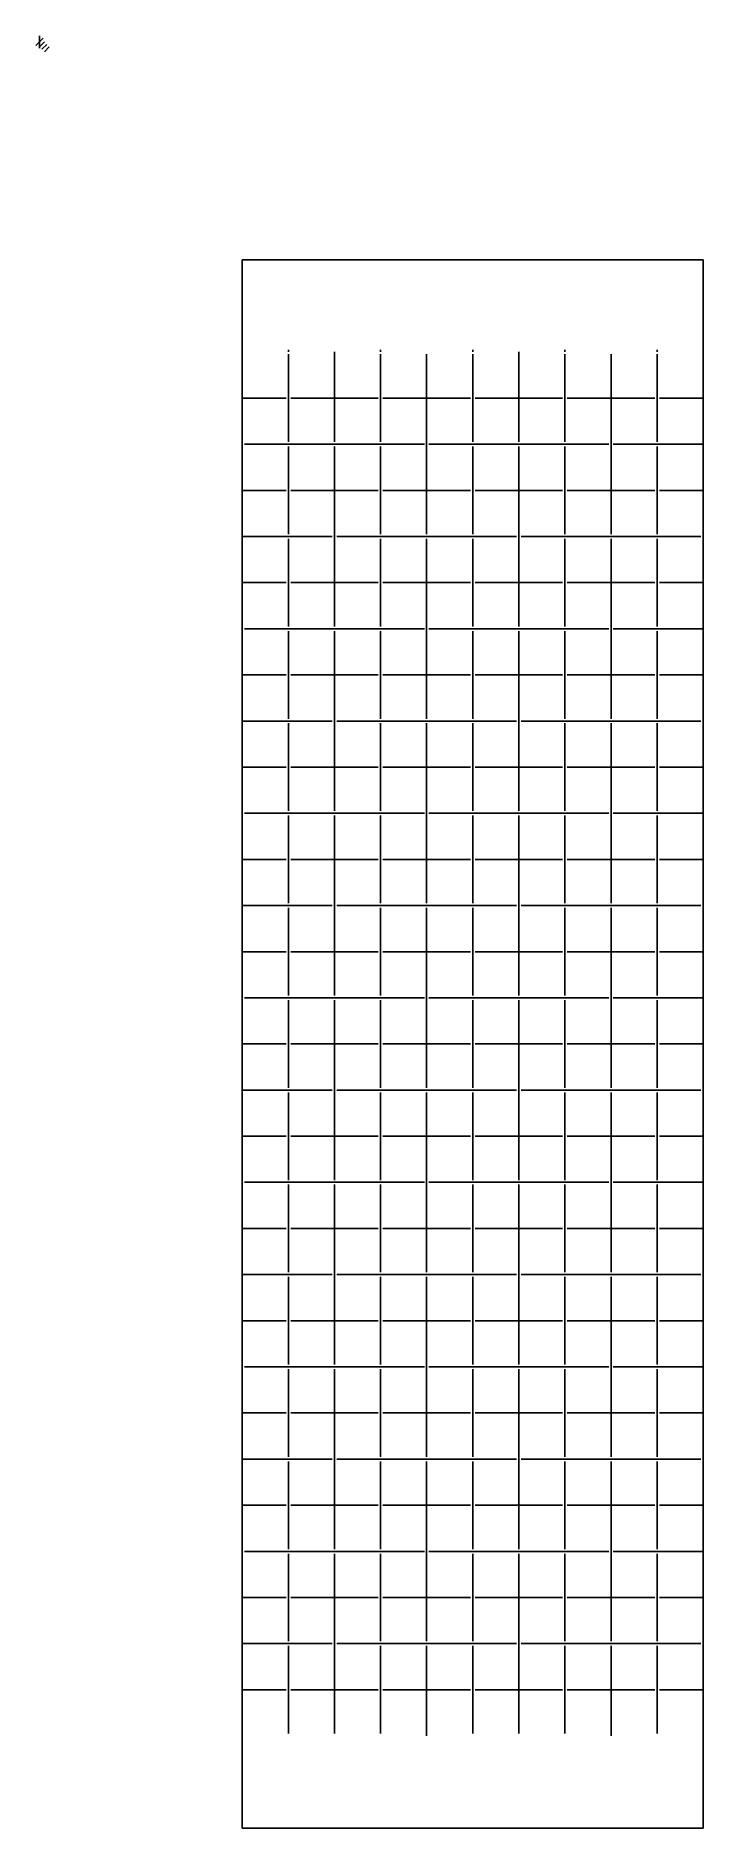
# Model space of a CAD drawing. Extents: x -1 to 154, y 14 to 428.
import ezdxf

# ---------------------------------------------------------------- set-up
doc = ezdxf.new("R2010")
doc.units = 0

msp = doc.modelspace()

# ---------------------------------------------------------------- linework, layer by layer
for p, q in [((46.9436, 13.6477), (46.9436, 376.314)), ((46.9436, 376.314), (153.61, 376.314)), ((153.61, 13.6477), (153.61, 376.314)), ((57.6103, 355.514), (57.6103, 354.981)), ((57.6103, 334.181), (57.6103, 354.447)), ((68.277, 334.181), (68.277, 354.981)), ((78.9436, 355.514), (78.9436, 354.981)), ((78.9436, 334.181), (78.9436, 354.447)), ((89.6103, 312.847), (89.6103, 354.447)), ((100.277, 355.514), (100.277, 354.981)), ((100.277, 334.181), (100.277, 354.447)), ((110.944, 334.181), (110.944, 354.981)), ((121.61, 355.514), (121.61, 354.981)), ((121.61, 334.181), (121.61, 354.447)), ((132.277, 312.847), (132.277, 354.447)), ((142.944, 355.514), (142.944, 354.981)), ((142.944, 334.181), (142.944, 354.447)), ((46.9436, 344.314), (57.077, 344.314)), ((58.1436, 344.314), (78.4103, 344.314)), ((79.4769, 344.314), (99.7436, 344.314)), ((100.81, 344.314), (121.077, 344.314)), ((122.144, 344.314), (142.41, 344.314)), ((143.477, 344.314), (153.61, 344.314)), ((47.477, 333.647), (89.0769, 333.647)), ((57.6103, 312.847), (57.6103, 333.114)), ((68.277, 291.514), (68.277, 333.114)), ((78.9436, 312.847), (78.9436, 333.114)), ((90.1436, 333.647), (131.744, 333.647)), ((100.277, 312.847), (100.277, 333.114)), ((110.944, 291.514), (110.944, 333.114)), ((121.61, 312.847), (121.61, 333.114)), ((132.81, 333.647), (153.61, 333.647)), ((142.944, 312.847), (142.944, 333.114)), ((46.9436, 322.981), (57.077, 322.981)), ((58.1436, 322.981), (78.4103, 322.981)), ((79.4769, 322.981), (99.7436, 322.981)), ((100.81, 322.981), (121.077, 322.981)), ((122.144, 322.981), (142.41, 322.981)), ((143.477, 322.981), (153.61, 322.981)), ((46.9436, 312.314), (67.7436, 312.314)), ((57.6103, 291.514), (57.6103, 311.781)), ((68.8103, 312.314), (110.41, 312.314)), ((78.9436, 291.514), (78.9436, 311.781)), ((89.6103, 270.181), (89.6103, 311.781)), ((100.277, 291.514), (100.277, 311.781)), ((111.477, 312.314), (153.077, 312.314)), ((121.61, 291.514), (121.61, 311.781)), ((132.277, 270.181), (132.277, 311.781)), ((142.944, 291.514), (142.944, 311.781)), ((46.9436, 301.647), (57.077, 301.647)), ((58.1436, 301.647), (78.4103, 301.647)), ((79.4769, 301.647), (99.7436, 301.647)), ((100.81, 301.647), (121.077, 301.647)), ((122.144, 301.647), (142.41, 301.647)), ((143.477, 301.647), (153.61, 301.647)), ((47.477, 290.981), (89.0769, 290.981)), ((57.6103, 270.181), (57.6103, 290.447)), ((68.277, 248.847), (68.277, 290.447)), ((78.9436, 270.181), (78.9436, 290.447)), ((90.1436, 290.981), (131.744, 290.981)), ((100.277, 270.181), (100.277, 290.447)), ((110.944, 248.847), (110.944, 290.447)), ((121.61, 270.181), (121.61, 290.447)), ((132.81, 290.981), (153.61, 290.981)), ((142.944, 270.181), (142.944, 290.447)), ((46.9436, 280.314), (57.077, 280.314)), ((58.1436, 280.314), (78.4103, 280.314)), ((79.4769, 280.314), (99.7436, 280.314)), ((100.81, 280.314), (121.077, 280.314)), ((122.144, 280.314), (142.41, 280.314)), ((143.477, 280.314), (153.61, 280.314)), ((46.9436, 269.647), (67.7436, 269.647)), ((68.8103, 269.647), (110.41, 269.647)), ((111.477, 269.647), (153.077, 269.647)), ((57.6103, 248.847), (57.6103, 269.114)), ((78.9436, 248.847), (78.9436, 269.114)), ((89.6103, 227.514), (89.6103, 269.114)), ((100.277, 248.847), (100.277, 269.114)), ((121.61, 248.847), (121.61, 269.114)), ((132.277, 227.514), (132.277, 269.114)), ((142.944, 248.847), (142.944, 269.114)), ((46.9436, 258.981), (57.077, 258.981)), ((58.1436, 258.981), (78.4103, 258.981)), ((79.4769, 258.981), (99.7436, 258.981)), ((100.81, 258.981), (121.077, 258.981)), ((122.144, 258.981), (142.41, 258.981)), ((143.477, 258.981), (153.61, 258.981)), ((47.477, 248.314), (89.0769, 248.314)), ((57.6103, 227.514), (57.6103, 247.781)), ((68.277, 206.181), (68.277, 247.781)), ((78.9436, 227.514), (78.9436, 247.781)), ((90.1436, 248.314), (131.744, 248.314)), ((100.277, 227.514), (100.277, 247.781)), ((110.944, 206.181), (110.944, 247.781)), ((121.61, 227.514), (121.61, 247.781)), ((132.81, 248.314), (153.61, 248.314)), ((142.944, 227.514), (142.944, 247.781)), ((46.9436, 237.647), (57.077, 237.647)), ((58.1436, 237.647), (78.4103, 237.647)), ((79.4769, 237.647), (99.7436, 237.647)), ((100.81, 237.647), (121.077, 237.647)), ((122.144, 237.647), (142.41, 237.647)), ((143.477, 237.647), (153.61, 237.647)), ((46.9436, 226.981), (67.7436, 226.981)), ((57.6103, 206.181), (57.6103, 226.447)), ((68.8103, 226.981), (110.41, 226.981)), ((78.9436, 206.181), (78.9436, 226.447)), ((89.6103, 184.848), (89.6103, 226.447)), ((100.277, 206.181), (100.277, 226.447)), ((111.477, 226.981), (153.077, 226.981)), ((121.61, 206.181), (121.61, 226.447)), ((132.277, 184.848), (132.277, 226.447)), ((142.944, 206.181), (142.944, 226.447)), ((46.9436, 216.314), (57.077, 216.314)), ((58.1436, 216.314), (78.4103, 216.314)), ((79.4769, 216.314), (99.7436, 216.314)), ((100.81, 216.314), (121.077, 216.314)), ((122.144, 216.314), (142.41, 216.314)), ((143.477, 216.314), (153.61, 216.314)), ((47.477, 205.647), (89.0769, 205.647)), ((57.6103, 184.848), (57.6103, 205.114)), ((68.277, 163.514), (68.277, 205.114)), ((78.9436, 184.848), (78.9436, 205.114)), ((90.1436, 205.647), (131.744, 205.647)), ((100.277, 184.848), (100.277, 205.114)), ((110.944, 163.514), (110.944, 205.114)), ((121.61, 184.848), (121.61, 205.114)), ((132.81, 205.647), (153.61, 205.647)), ((142.944, 184.848), (142.944, 205.114)), ((46.9436, 194.981), (57.077, 194.981)), ((58.1436, 194.981), (78.4103, 194.981)), ((79.4769, 194.981), (99.7436, 194.981)), ((100.81, 194.981), (121.077, 194.981)), ((122.144, 194.981), (142.41, 194.981)), ((143.477, 194.981), (153.61, 194.981)), ((46.9436, 184.314), (67.7436, 184.314)), ((57.6103, 163.514), (57.6103, 183.781)), ((68.8103, 184.314), (110.41, 184.314)), ((78.9436, 163.514), (78.9436, 183.781)), ((89.6103, 142.181), (89.6103, 183.781)), ((100.277, 163.514), (100.277, 183.781)), ((111.477, 184.314), (153.077, 184.314)), ((121.61, 163.514), (121.61, 183.781)), ((132.277, 142.181), (132.277, 183.781)), ((142.944, 163.514), (142.944, 183.781)), ((46.9436, 173.648), (57.077, 173.648)), ((58.1436, 173.648), (78.4103, 173.648)), ((79.4769, 173.648), (99.7436, 173.648)), ((100.81, 173.648), (121.077, 173.648)), ((122.144, 173.648), (142.41, 173.648)), ((143.477, 173.648), (153.61, 173.648)), ((47.477, 162.981), (89.0769, 162.981)), ((57.6103, 142.181), (57.6103, 162.448)), ((68.277, 120.848), (68.277, 162.448)), ((78.9436, 142.181), (78.9436, 162.448)), ((90.1436, 162.981), (131.744, 162.981)), ((100.277, 142.181), (100.277, 162.448)), ((110.944, 120.848), (110.944, 162.448)), ((121.61, 142.181), (121.61, 162.448)), ((132.81, 162.981), (153.61, 162.981)), ((142.944, 142.181), (142.944, 162.448)), ((46.9436, 152.314), (57.077, 152.314)), ((58.1436, 152.314), (78.4103, 152.314)), ((79.4769, 152.314), (99.7436, 152.314)), ((100.81, 152.314), (121.077, 152.314)), ((122.144, 152.314), (142.41, 152.314)), ((143.477, 152.314), (153.61, 152.314)), ((46.9436, 141.648), (67.7436, 141.648)), ((57.6103, 120.848), (57.6103, 141.114)), ((68.8103, 141.648), (110.41, 141.648)), ((78.9436, 120.848), (78.9436, 141.114)), ((89.6103, 99.5142), (89.6103, 141.114)), ((100.277, 120.848), (100.277, 141.114)), ((111.477, 141.648), (153.077, 141.648)), ((121.61, 120.848), (121.61, 141.114)), ((132.277, 99.5142), (132.277, 141.114)), ((142.944, 120.848), (142.944, 141.114)), ((46.9436, 130.981), (57.077, 130.981)), ((58.1436, 130.981), (78.4103, 130.981)), ((79.4769, 130.981), (99.7436, 130.981)), ((100.81, 130.981), (121.077, 130.981)), ((122.144, 130.981), (142.41, 130.981)), ((143.477, 130.981), (153.61, 130.981)), ((47.477, 120.314), (89.0769, 120.314)), ((90.1436, 120.314), (131.744, 120.314)), ((132.81, 120.314), (153.61, 120.314)), ((57.6103, 99.5142), (57.6103, 119.781)), ((68.277, 78.1809), (68.277, 119.781)), ((78.9436, 99.5142), (78.9436, 119.781)), ((100.277, 99.5142), (100.277, 119.781)), ((110.944, 78.1809), (110.944, 119.781)), ((121.61, 99.5142), (121.61, 119.781)), ((142.944, 99.5142), (142.944, 119.781)), ((46.9436, 109.648), (57.077, 109.648)), ((58.1436, 109.648), (78.4103, 109.648)), ((79.4769, 109.648), (99.7436, 109.648)), ((100.81, 109.648), (121.077, 109.648)), ((122.144, 109.648), (142.41, 109.648)), ((143.477, 109.648), (153.61, 109.648)), ((46.9436, 98.9809), (67.7436, 98.9809)), ((57.6103, 78.1809), (57.6103, 98.4476)), ((68.8103, 98.9809), (110.41, 98.9809)), ((78.9436, 78.1809), (78.9436, 98.4476)), ((89.6103, 56.8476), (89.6103, 98.4476)), ((100.277, 78.1809), (100.277, 98.4476)), ((111.477, 98.9809), (153.077, 98.9809)), ((121.61, 78.1809), (121.61, 98.4476)), ((132.277, 56.8476), (132.277, 98.4476)), ((142.944, 78.1809), (142.944, 98.4476)), ((46.9436, 88.3143), (57.077, 88.3143)), ((58.1436, 88.3143), (78.4103, 88.3143)), ((79.4769, 88.3143), (99.7436, 88.3143)), ((100.81, 88.3143), (121.077, 88.3143)), ((122.144, 88.3143), (142.41, 88.3143)), ((143.477, 88.3143), (153.61, 88.3143)), ((47.477, 77.6476), (89.0769, 77.6476)), ((57.6103, 56.8476), (57.6103, 77.1143)), ((68.277, 35.5143), (68.277, 77.1143)), ((78.9436, 56.8476), (78.9436, 77.1143)), ((90.1436, 77.6476), (131.744, 77.6476)), ((100.277, 56.8476), (100.277, 77.1143)), ((110.944, 35.5143), (110.944, 77.1143)), ((121.61, 56.8476), (121.61, 77.1143)), ((132.81, 77.6476), (153.61, 77.6476)), ((142.944, 56.8476), (142.944, 77.1143)), ((46.9436, 66.9809), (57.077, 66.9809)), ((58.1436, 66.9809), (78.4103, 66.9809)), ((79.4769, 66.9809), (99.7436, 66.9809)), ((100.81, 66.9809), (121.077, 66.9809)), ((122.144, 66.9809), (142.41, 66.9809)), ((143.477, 66.9809), (153.61, 66.9809)), ((46.9436, 56.3143), (67.7436, 56.3143)), ((57.6103, 35.5143), (57.6103, 55.781)), ((68.8103, 56.3143), (110.41, 56.3143)), ((78.9436, 35.5143), (78.9436, 55.781)), ((89.6103, 34.981), (89.6103, 55.781)), ((100.277, 35.5143), (100.277, 55.781)), ((111.477, 56.3143), (153.077, 56.3143)), ((121.61, 35.5143), (121.61, 55.781)), ((132.277, 34.981), (132.277, 55.781)), ((142.944, 35.5143), (142.944, 55.781)), ((46.9436, 45.6476), (57.077, 45.6476)), ((58.1436, 45.6476), (78.4103, 45.6476)), ((79.4769, 45.6476), (99.7436, 45.6476)), ((100.81, 45.6476), (121.077, 45.6476)), ((122.144, 45.6476), (142.41, 45.6476)), ((143.477, 45.6476), (153.61, 45.6476)), ((46.9436, 13.6477), (153.61, 13.6477))]:
    msp.add_line(p, q)
at = {"layer": 'Layer 1'}
for p, q in [((0.8467, 427.514), (-0.8467, 425.82)), ((0, 428.078), (0, 425.256)), ((1.1289, 426.667), (0, 425.5381)), ((1.6933, 426.103), (0.5644, 424.9741)), ((2.2578, 425.538), (1.1289, 424.4091))]:
    msp.add_line(p, q, dxfattribs=at)

doc.saveas('drawing.dxf')
